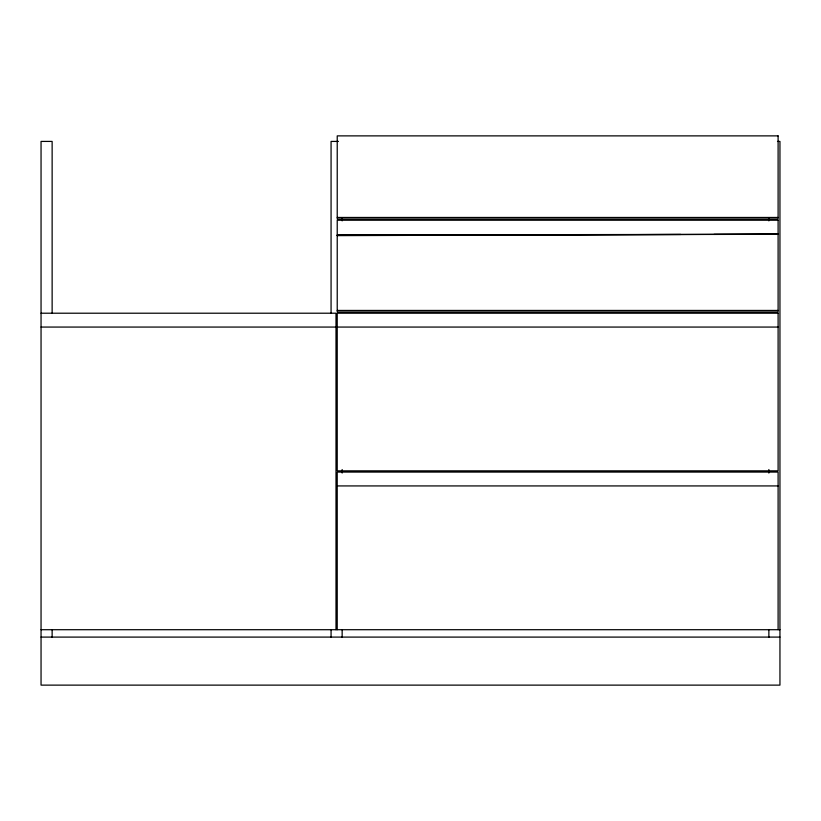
<?xml version="1.0" encoding="UTF-8"?>
<svg xmlns="http://www.w3.org/2000/svg" width="821" height="821" viewBox="0 0 821 821"><rect width="100%" height="100%" fill="white"/><g stroke="black" fill="none" stroke-linecap="round" stroke-linejoin="round"><path stroke-width="1.23" d="M337.226 235.627L778.103 234.139M337.226 234.991L680.701 234.447M714.024 234.396L778.103 234.293L337.226 235.278M338.457 141.417L331.068 141.417L331.068 313.15M777.487 141.417L779.95 141.417L779.95 685.125L41.05 685.125L41.05 141.417L52.134 141.417L52.134 313.15M337.226 217.462L778.103 217.462M337.226 310.441L778.103 310.441M41.05 313.212L335.994 313.212L335.994 629.707M41.05 327.066L335.994 327.066M337.226 327.066L778.103 327.066M337.226 485.929L778.103 485.929M41.05 629.707L779.95 629.707M41.05 637.096L779.95 637.096M778.103 629.707L778.103 472.075L337.226 472.075L337.226 629.707M768.867 218.242L768.867 220.88M768.867 469.509L768.867 473.06M768.867 629.707L768.867 637.312M342.152 218.242L342.152 220.88M342.152 469.509L342.152 473.06M342.152 629.707L342.152 637.312M331.068 629.707L331.068 637.312M52.134 629.707L52.134 637.312M778.103 135.876L337.226 135.876L337.226 219.002L778.103 219.002L778.103 135.876M778.103 220.233L337.226 220.233L337.226 311.98L778.103 311.98L778.103 220.233M778.103 313.212L337.226 313.212L337.226 470.844L778.103 470.844L778.103 313.212"/></g></svg>
